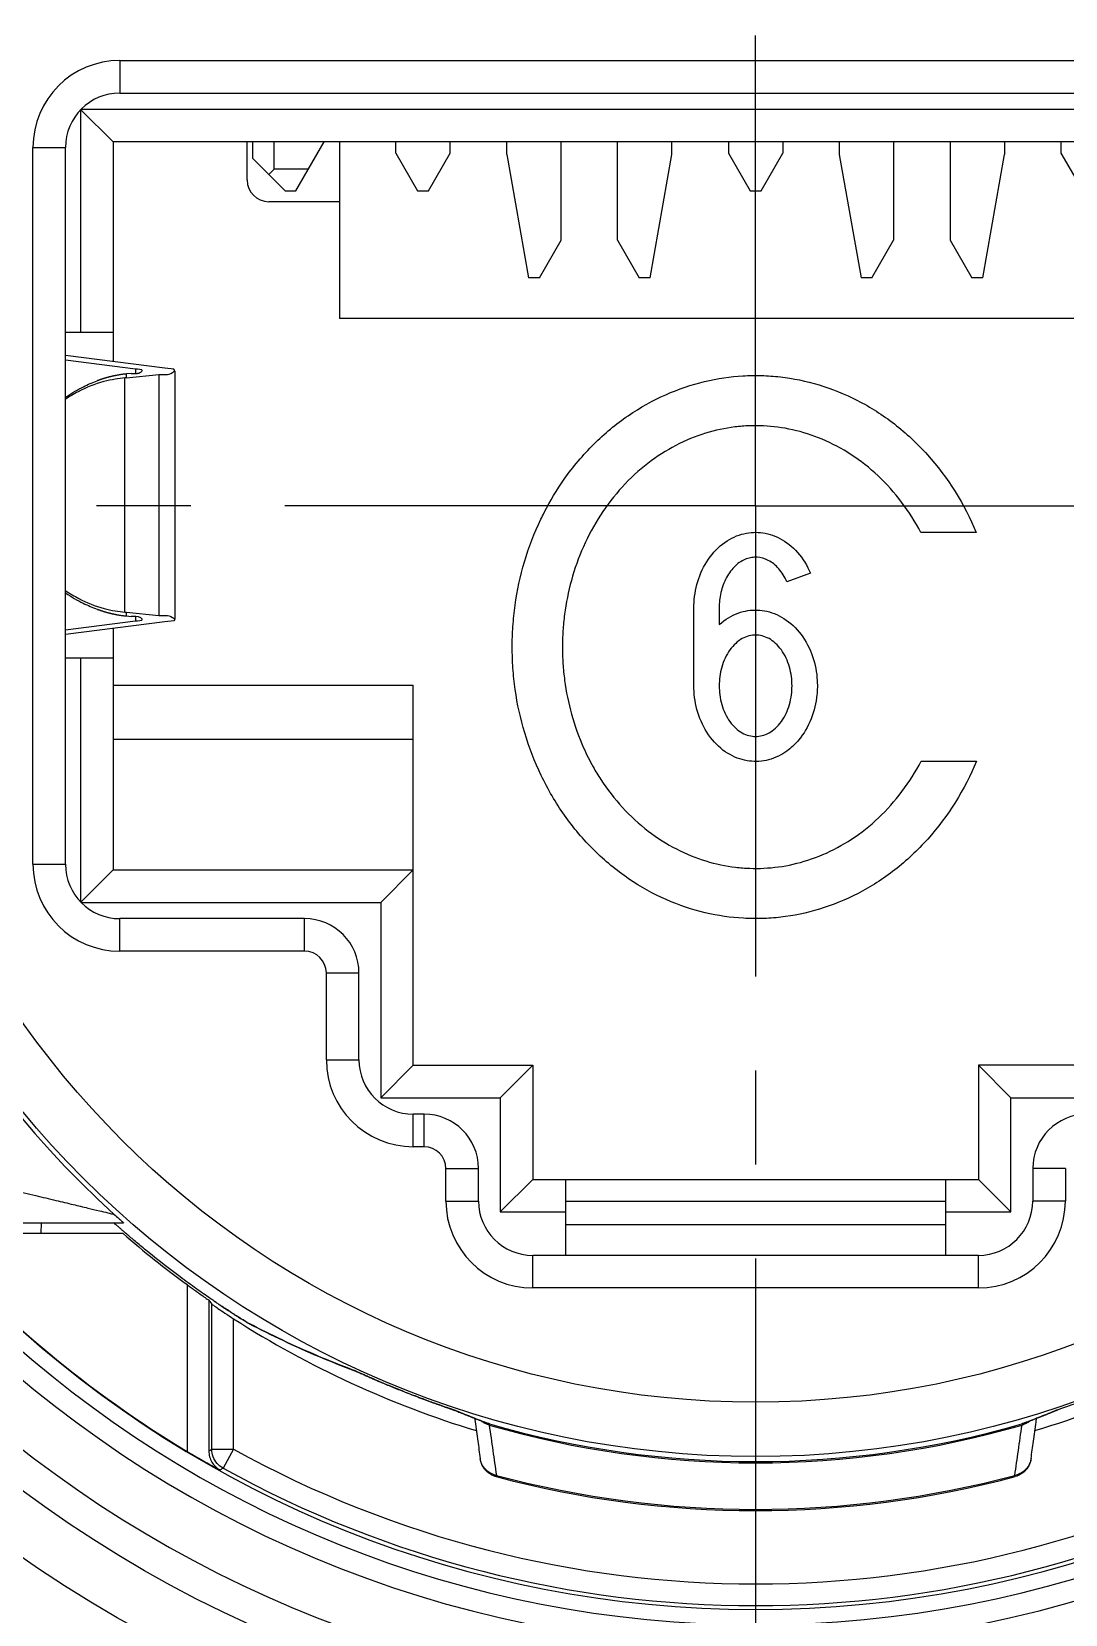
# Model space of a CAD drawing. Extents: x 0 to 420, y 0 to 297.
# Drawn here: x 80.37 to 99.39, y 203.69 to 232.83 of the extents above; entities that cross this region are included whole.
import ezdxf

# ---------------------------------------------------------------- set-up
doc = ezdxf.new("R2010")
doc.units = 0
doc.header["$LTSCALE"] = 23.1
doc.linetypes.add('CENTER', pattern=[0.6, 0.375, -0.075, 0.075, -0.075])
doc.layers.get('0').update_dxf_attribs({"linetype": 'CONTINUOUS'})
doc.layers.add('DEFAULT_1', color=7, linetype='CENTER')

msp = doc.modelspace()

# ---------------------------------------------------------------- linework, layer by layer
at = {"color": 9, "linetype": 'CONTINUOUS'}
for p, q in [((81.9949, 232.2979), (81.9949, 231.6979)), ((81.9949, 232.2979), (105.3949, 232.2979)), ((80.3949, 217.4979), (80.3949, 230.6979)), ((80.3949, 230.6979), (80.9949, 230.6979)), ((82.0861, 222.1412), (82.0861, 226.4546)), ((82.1149, 226.4575), (82.1149, 226.5259)), ((82.282, 226.6152), (82.282, 226.5344)), ((82.711, 226.5152), (82.711, 222.0806)), ((82.1149, 222.0699), (82.1149, 222.1383)), ((82.282, 222.0614), (82.282, 221.9806)), ((80.3949, 217.4979), (80.9949, 217.4979)), ((81.9949, 215.8979), (81.9949, 216.4979)), ((85.3949, 215.8979), (85.3949, 216.4979)), ((85.3949, 215.8979), (81.9949, 215.8979)), ((85.7949, 215.4979), (86.3949, 215.4979)), ((85.7949, 213.8979), (85.7949, 215.4979)), ((85.7949, 213.8979), (86.3949, 213.8979)), ((87.3949, 212.2979), (87.3949, 212.8979)), ((87.5949, 212.2979), (87.5949, 212.8979)), ((87.5949, 212.2979), (87.3949, 212.2979)), ((87.9949, 211.8979), (88.5949, 211.8979)), ((87.9949, 211.2979), (87.9949, 211.8979)), ((99.3949, 211.8979), (98.7949, 211.8979)), ((99.3949, 211.8979), (99.3949, 211.2979)), ((87.9949, 211.2979), (88.5949, 211.2979)), ((99.3949, 211.2979), (98.7949, 211.2979)), ((89.5949, 209.6979), (89.5949, 210.2979)), ((97.7949, 209.6979), (97.7949, 210.2979)), ((83.232, 209.7595), (83.232, 206.6889)), ((97.7949, 209.6979), (89.5949, 209.6979)), ((83.6319, 209.4719), (83.6319, 206.6964)), ((83.688, 206.7294), (83.688, 209.3995)), ((84.088, 206.7289), (84.088, 209.1309)), ((84.371, 209.043), (84.3454, 209.0577)), ((88.1656, 207.4429), (88.1938, 207.4324)), ((88.7983, 207.196), (88.7937, 207.1804)), ((98.5915, 207.196), (98.598, 207.1736)), ((88.7937, 207.1804), (88.7918, 207.1736)), ((83.688, 206.7294), (84.088, 206.7294)), ((84.088, 206.7294), (83.8944, 206.3794)), ((88.6259, 206.5574), (88.6259, 206.5579)), ((98.7639, 206.5579), (98.7638, 206.5574)), ((88.919, 206.225), (88.925, 206.2475)), ((98.4665, 206.2407), (98.4647, 206.2475)), ((98.4707, 206.225), (98.4665, 206.2407))]:
    msp.add_line(p, q, dxfattribs=at)
at = {"color": 7, "linetype": 'CONTINUOUS'}
for p, q in [((81.9949, 231.6979), (105.3949, 231.6979)), ((80.9949, 217.4979), (80.9949, 230.6979)), ((82.8251, 226.6306), (80.9949, 226.8661)), ((82.282, 226.6152), (80.9949, 226.7808)), ((82.1149, 226.4575), (82.0861, 226.4546)), ((82.2021, 226.5344), (82.1149, 226.5259)), ((82.1149, 226.4575), (82.711, 226.5152)), ((83.0149, 222.0165), (83.0149, 226.5793)), ((82.0861, 222.1412), (82.1149, 222.1383)), ((82.1149, 222.1383), (82.711, 222.0806)), ((82.1149, 222.0699), (82.2021, 222.0614)), ((80.9949, 221.815), (82.282, 221.9806)), ((82.8251, 221.9652), (80.9949, 221.7297)), ((85.3949, 216.4979), (81.9949, 216.4979)), ((86.3949, 213.8979), (86.3949, 215.4979)), ((87.5949, 212.8979), (87.3949, 212.8979)), ((88.5949, 211.2979), (88.5949, 211.8979)), ((98.7949, 211.8979), (98.7949, 211.2979)), ((78.2681, 210.8979), (82.0617, 210.8979)), ((82.0543, 210.6979), (78.431, 210.6979)), ((80.5491, 210.6979), (80.5508, 210.8984)), ((97.7949, 210.2979), (89.5949, 210.2979)), ((83.6319, 209.4719), (83.688, 209.3995)), ((87.2218, 207.7893), (87.274, 207.7687)), ((88.7431, 207.2132), (88.7415, 207.2138)), ((88.7708, 207.204), (88.7431, 207.2132)), ((98.6467, 207.2132), (98.6189, 207.204)), ((98.6483, 207.2138), (98.6467, 207.2132))]:
    msp.add_line(p, q, dxfattribs=at)
at = {"color": 6, "linetype": 'CONTINUOUS'}
for p, q in [((81.2699, 231.3847), (81.2699, 227.2979)), ((81.8699, 230.7979), (81.2762, 231.3916)), ((106.1089, 231.3979), (81.282, 231.3979)), ((81.8699, 230.7979), (81.8699, 226.7535)), ((105.5199, 230.7979), (81.8699, 230.7979)), ((84.3349, 230.0979), (84.3349, 230.7979)), ((84.4349, 230.7979), (84.4349, 230.4979)), ((84.8349, 230.2979), (84.8349, 230.7979)), ((85.2349, 229.8979), (85.7545, 230.7979)), ((86.0349, 230.7979), (86.0349, 227.5479)), ((87.0749, 230.5907), (87.0749, 230.7979)), ((88.0749, 230.5907), (88.0749, 230.7979)), ((89.1149, 230.5664), (89.1149, 230.7979)), ((90.1149, 228.9907), (90.1149, 230.7979)), ((91.1549, 228.9907), (91.1549, 230.7979)), ((92.1549, 230.5664), (92.1549, 230.7979)), ((93.1949, 230.7979), (93.1949, 230.5907)), ((94.1949, 230.7979), (94.1949, 230.5907)), ((95.2349, 230.7979), (95.2349, 230.5664)), ((96.2349, 230.7979), (96.2349, 228.9907)), ((97.2749, 230.7979), (97.2749, 228.9907)), ((98.2749, 230.7979), (98.2749, 230.5664)), ((99.3149, 230.7979), (99.3149, 230.5907)), ((85.0349, 229.8979), (84.4349, 230.4979)), ((87.0749, 230.5907), (87.4749, 229.8979)), ((87.6749, 229.8979), (88.0749, 230.5907)), ((89.1149, 230.5664), (89.5149, 228.2979)), ((91.7549, 228.2979), (92.1549, 230.5664)), ((93.1949, 230.5907), (93.5949, 229.8979)), ((93.7949, 229.8979), (94.1949, 230.5907)), ((95.2349, 230.5664), (95.6349, 228.2979)), ((97.8749, 228.2979), (98.2749, 230.5664)), ((99.3149, 230.5907), (99.7149, 229.8979)), ((84.8349, 230.2979), (84.7349, 230.1979)), ((85.4658, 230.2979), (84.8349, 230.2979)), ((86.0349, 229.6979), (84.7349, 229.6979)), ((85.0349, 229.8979), (85.2349, 229.8979)), ((87.4749, 229.8979), (87.6749, 229.8979)), ((93.5949, 229.8979), (93.7949, 229.8979)), ((89.7149, 228.2979), (90.1149, 228.9907)), ((91.1549, 228.9907), (91.5549, 228.2979)), ((95.8349, 228.2979), (96.2349, 228.9907)), ((97.2749, 228.9907), (97.6749, 228.2979)), ((89.7149, 228.2979), (89.5149, 228.2979)), ((91.7549, 228.2979), (91.5549, 228.2979)), ((95.8349, 228.2979), (95.6349, 228.2979)), ((97.8749, 228.2979), (97.6749, 228.2979)), ((80.9949, 227.2979), (81.8699, 227.2979)), ((101.3549, 227.5479), (86.0349, 227.5479)), ((97.7556, 223.6081), (96.7368, 223.6081)), ((94.7047, 222.8558), (94.2697, 222.6976)), ((92.5585, 220.7858), (92.5585, 222.2164)), ((93.0251, 222.2189), (93.0251, 221.9121)), ((81.8699, 221.8423), (81.8699, 217.3979)), ((80.9949, 221.2979), (81.8699, 221.2979)), ((81.2699, 221.2979), (81.2699, 216.8102)), ((81.8699, 220.7979), (87.3949, 220.7979)), ((87.3949, 213.7979), (87.3949, 220.7979)), ((87.3949, 219.7979), (81.8699, 219.7979)), ((96.7417, 219.3969), (97.7595, 219.3969)), ((81.8699, 217.3979), (81.2756, 216.8036)), ((81.8699, 217.3979), (87.3949, 217.3979)), ((86.7949, 216.7979), (87.3949, 217.3979)), ((81.2809, 216.7979), (86.7949, 216.7979)), ((86.7949, 216.7979), (86.7949, 213.1979)), ((87.3949, 213.7979), (86.7949, 213.1979)), ((87.3949, 213.7979), (89.5949, 213.7979)), ((88.9949, 213.1979), (89.5949, 213.7979)), ((89.5949, 213.7979), (89.5949, 211.6979)), ((99.9949, 213.7979), (97.7949, 213.7979)), ((98.3949, 213.1979), (97.7949, 213.7979)), ((97.7949, 213.7979), (97.7949, 211.6979)), ((86.7949, 213.1979), (88.9949, 213.1979)), ((88.9949, 213.1979), (88.9949, 211.0979)), ((98.3949, 213.1979), (100.5949, 213.1979)), ((98.3949, 211.0979), (98.3949, 213.1979)), ((89.5949, 211.6979), (88.9949, 211.0979)), ((89.5949, 211.6979), (97.7949, 211.6979)), ((90.1949, 211.6979), (90.1949, 210.2979)), ((97.1949, 210.2979), (97.1949, 211.6979)), ((97.7949, 211.6979), (98.3949, 211.0979)), ((90.1949, 211.2979), (97.1949, 211.2979)), ((88.9949, 211.0979), (90.1949, 211.0979)), ((97.1949, 211.0979), (98.3949, 211.0979)), ((90.1949, 210.8692), (97.1949, 210.8692))]:
    msp.add_line(p, q, dxfattribs=at)
at = {"color": 7, "linetype": 'CONTINUOUS'}
for radius in [23.6, 17.5043]:
    msp.add_circle((93.6949, 224.0979), radius, dxfattribs=at)
at = {"color": 9, "linetype": 'CONTINUOUS'}
for radius in [22.6, 16.5043]:
    msp.add_circle((93.6949, 224.0979), radius, dxfattribs=at)
for centre, radius, start, end in [((93.6949, 224.0979), 22, 100.63432, 79.36568), ((93.6949, 224.0979), 20.6, 98.39328, 81.60672), ((93.6949, 224.0979), 17.5916, 143.82337, 227.86281), ((81.9949, 230.6979), 1.6, 90, 180), ((81.9949, 217.4979), 1.6, 180, 270), ((85.3949, 215.4979), 0.4, 0, 90), ((87.3949, 213.8979), 1.6, 180, 270), ((87.5949, 211.8979), 0.4, 0, 90), ((89.5949, 211.2979), 1.6, 180, 270), ((97.7949, 211.2979), 1.6, 270, 360), ((93.6949, 224.0979), 17.5462, 248.35125, 248.53461), ((93.6949, 224.0979), 17.6202, 253.84325, 286.15675), ((93.6949, 224.0979), 19.8484, 241.05276, 298.94538), ((93.6949, 224.0979), 20.2483, 241.05198, 298.94802), ((93.6949, 224.0979), 18.4767, 255.03943, 284.96057)]:
    msp.add_arc(centre, radius, start, end, dxfattribs=at)
at = {"color": 7, "linetype": 'CONTINUOUS'}
for centre, radius, start, end in [((93.6949, 224.0979), 21, 98.52778, 98.5093), ((93.6949, 224.0979), 20.3182, 98.51053, 81.48947), ((81.9949, 230.6979), 1, 90, 180), ((81.9949, 217.4979), 1, 180, 270), ((85.3949, 215.4979), 1, 0, 90), ((87.3949, 213.8979), 1, 180, 270), ((87.5949, 211.8979), 1, 0, 90), ((99.7949, 211.8979), 1, 90, 180), ((89.5949, 211.2979), 1, 180, 270), ((97.7949, 211.2979), 1, 270, 360), ((93.6949, 224.0979), 20.3113, 221.27949, 238.99398), ((93.6949, 224.0979), 17.75, 229.01922, 233.88137), ((93.6949, 224.0979), 17.7849, 237.30461, 253.19923), ((93.6949, 224.0979), 17.7849, 286.80076, 302.69539), ((93.6949, 224.0979), 17.5969, 253.84325, 286.15675), ((93.6949, 224.0979), 18.5, 255.03943, 284.96057)]:
    msp.add_arc(centre, radius, start, end, dxfattribs=at)
at = {"color": 6, "linetype": 'CONTINUOUS'}
msp.add_arc((84.7349, 230.0979), 0.4, 180, 270, dxfattribs=at)
at = {"color": 7, "linetype": 'CONTINUOUS'}
for points, knots in [([(81.9091, 226.4299), (81.8392, 226.418), (81.6024, 226.3679), (81.376, 226.2777), (81.2245, 226.1978)], [0, 0, 0, 0, 0.2933694, 1, 1, 1, 1]), ([(81.6979, 226.4416), (81.6968, 226.4412), (81.6933, 226.4402), (81.6873, 226.4383), (81.6796, 226.4358), (81.6713, 226.4331), (81.6623, 226.4302), (81.6527, 226.427), (81.6423, 226.4235), (81.6311, 226.4197), (81.6191, 226.4155), (81.606, 226.4108), (81.592, 226.4057), (81.5823, 226.4021), (81.5773, 226.4002)], [0, 0, 0, 0, 0.0276373, 0.086096, 0.1491619, 0.2174267, 0.2911287, 0.3703464, 0.4563391, 0.5485287, 0.6488527, 0.7566451, 0.8737333, 1, 1, 1, 1]), ([(81.9201, 226.4976), (81.9153, 226.4966), (81.906, 226.4948), (81.8927, 226.4921), (81.8803, 226.4894), (81.8689, 226.4869), (81.8583, 226.4846), (81.8485, 226.4823), (81.8395, 226.4802), (81.8311, 226.4782), (81.8234, 226.4763), (81.8161, 226.4746), (81.8095, 226.4729), (81.8033, 226.4713), (81.7975, 226.4699), (81.7922, 226.4685), (81.7873, 226.4672), (81.7828, 226.466), (81.7773, 226.4646), (81.7712, 226.4629), (81.7647, 226.4611), (81.7591, 226.4596), (81.7539, 226.4581), (81.7486, 226.4566), (81.7425, 226.4549), (81.7355, 226.4529), (81.7289, 226.4509), (81.7231, 226.4492), (81.7181, 226.4478), (81.7129, 226.4462), (81.7072, 226.4444), (81.7021, 226.4429), (81.699, 226.4419), (81.6979, 226.4416)], [0, 0, 0, 0, 0.0646481, 0.1232946, 0.1788461, 0.2293552, 0.2769319, 0.3202363, 0.3612238, 0.3980324, 0.4332796, 0.4653613, 0.4952747, 0.5231368, 0.5490354, 0.572925, 0.5948957, 0.6154713, 0.6345363, 0.6686102, 0.6978353, 0.722987, 0.7448466, 0.7683452, 0.7956623, 0.8274186, 0.864311, 0.8849645, 0.9072544, 0.9313027, 0.9572545, 0.9851939, 1, 1, 1, 1]), ([(82.0114, 226.5133), (82.0042, 226.5122), (81.9907, 226.5101), (81.971, 226.5069), (81.9529, 226.5037), (81.936, 226.5006), (81.9253, 226.4986), (81.9201, 226.4976)], [0, 0, 0, 0, 0.2346568, 0.4447257, 0.6456881, 0.8303168, 1, 1, 1, 1]), ([(82.1149, 226.5259), (82.1052, 226.525), (82.0863, 226.523), (82.0592, 226.5198), (82.0345, 226.5166), (82.0188, 226.5144), (82.0114, 226.5133)], [0, 0, 0, 0, 0.281211, 0.5454475, 0.7838435, 1, 1, 1, 1]), ([(82.4053, 226.5847), (82.406, 226.5859), (82.4199, 226.6152), (82.3243, 226.6098), (82.282, 226.6152)], [0, 0, 0, 0, 0.0403665, 1, 1, 1, 1]), ([(82.3106, 226.5362), (82.3338, 226.5387), (82.3679, 226.5481), (82.4008, 226.577), (82.4053, 226.5847)], [0, 0, 0, 0, 0.674874, 1, 1, 1, 1]), ([(82.711, 226.5152), (82.7958, 226.5234), (82.899, 226.4919), (82.9947, 226.576), (83.0011, 226.5871)], [0, 0, 0, 0, 0.840563, 1, 1, 1, 1]), ([(83.0011, 226.5871), (83.0022, 226.5888), (83.022, 226.6306), (82.8854, 226.6229), (82.8251, 226.6306)], [0, 0, 0, 0, 0.0404059, 1, 1, 1, 1]), ([(80.9942, 226.0954), (81.0024, 226.1011), (81.1087, 226.1747), (81.2997, 226.2847), (81.4924, 226.3683), (81.5773, 226.4002)], [0, 0, 0, 0, 0.045631, 0.5875208, 1, 1, 1, 1]), ([(80.9947, 222.4968), (80.9964, 222.4955), (81.0997, 222.4228), (81.2898, 222.3119), (81.4903, 222.2283), (81.5773, 222.1956)], [0, 0, 0, 0, 0.0096587, 0.5759726, 1, 1, 1, 1]), ([(81.2375, 222.3928), (81.386, 222.315), (81.6071, 222.2238), (81.8398, 222.1765), (81.9092, 222.1651)], [0, 0, 0, 0, 0.7039514, 1, 1, 1, 1]), ([(81.5773, 222.1956), (81.5829, 222.1935), (81.5939, 222.1894), (81.6097, 222.1837), (81.6243, 222.1785), (81.6379, 222.1738), (81.6505, 222.1695), (81.6622, 222.1656), (81.6731, 222.1621), (81.6831, 222.1588), (81.6911, 222.1563), (81.6956, 222.1549), (81.6971, 222.1545)], [0, 0, 0, 0, 0.1430877, 0.2758583, 0.398166, 0.5112985, 0.6164745, 0.7132949, 0.8032904, 0.8865352, 0.9636211, 1, 1, 1, 1]), ([(81.6971, 222.1545), (81.6985, 222.154), (81.7026, 222.1528), (81.7092, 222.1507), (81.7166, 222.1485), (81.7235, 222.1464), (81.7299, 222.1445), (81.7359, 222.1428), (81.7414, 222.1412), (81.7465, 222.1398), (81.7512, 222.1384), (81.7558, 222.1371), (81.7603, 222.1359), (81.7652, 222.1345), (81.7704, 222.1331), (81.776, 222.1316), (81.7821, 222.13), (81.7886, 222.1282), (81.7957, 222.1264), (81.8034, 222.1244), (81.8117, 222.1223), (81.8206, 222.1201), (81.8302, 222.1178), (81.8406, 222.1153), (81.8518, 222.1127), (81.864, 222.1099), (81.8772, 222.107), (81.8914, 222.104), (81.9068, 222.1008), (81.9234, 222.0976), (81.9414, 222.0942), (81.9608, 222.0907), (81.9817, 222.0871), (82.0043, 222.0836), (82.0287, 222.08), (82.0553, 222.0764), (82.0843, 222.073), (82.1045, 222.0709), (82.1149, 222.0699)], [0, 0, 0, 0, 0.0103888, 0.030008, 0.0482064, 0.0650524, 0.0806631, 0.0951337, 0.1085529, 0.1209888, 0.1325187, 0.1432136, 0.1540486, 0.1657548, 0.1783763, 0.1920249, 0.2067321, 0.2225582, 0.2396972, 0.2581891, 0.2781419, 0.2996157, 0.3228722, 0.3475558, 0.3749915, 0.403785, 0.4353872, 0.4695154, 0.5059571, 0.5457687, 0.5886621, 0.6345972, 0.6841527, 0.7378598, 0.7953542, 0.8572688, 0.9265248, 1, 1, 1, 1]), ([(82.4053, 222.0111), (82.4008, 222.0188), (82.3338, 222.0777), (82.2615, 222.0557), (82.2021, 222.0614)], [0, 0, 0, 0, 0.159403, 1, 1, 1, 1]), ([(82.711, 222.0806), (82.7958, 222.0724), (82.8991, 222.1039), (82.9947, 222.0198), (83.0012, 222.0087)], [0, 0, 0, 0, 0.840597, 1, 1, 1, 1]), ([(82.282, 221.9806), (82.3243, 221.986), (82.4199, 221.9806), (82.406, 222.0099), (82.4053, 222.0111)], [0, 0, 0, 0, 0.9596334, 1, 1, 1, 1]), ([(83.0012, 222.0087), (83.0022, 222.007), (83.022, 221.9652), (82.8855, 221.9729), (82.8251, 221.9652)], [0, 0, 0, 0, 0.0403666, 1, 1, 1, 1]), ([(81.8925, 211.053), (81.9205, 211.0273), (81.9611, 210.9885), (82.0264, 210.9341), (82.0381, 210.9161), (82.0654, 210.8978), (82.0617, 210.8979)], [0, 0, 0, 0, 0.4969982, 0.7934878, 0.9516901, 1, 1, 1, 1]), ([(81.9938, 210.8001), (81.98, 210.8121), (81.954, 210.8349), (81.928, 210.8578), (81.9157, 210.8687)], [0, 0, 0, 0, 0.5253578, 1, 1, 1, 1]), ([(82.2378, 210.5904), (82.2123, 210.6119), (82.1592, 210.657), (82.1062, 210.7023), (82.0787, 210.7261)], [0, 0, 0, 0, 0.4792621, 1, 1, 1, 1]), ([(82.5259, 210.3516), (82.4582, 210.4065), (82.3619, 210.4858), (82.2665, 210.5661), (82.2378, 210.5904)], [0, 0, 0, 0, 0.6987908, 1, 1, 1, 1]), ([(83.232, 209.7595), (83.2857, 209.7203), (83.3815, 209.6498), (83.508, 209.5636), (83.5834, 209.5028), (83.6248, 209.4811), (83.6319, 209.4719)], [0, 0, 0, 0, 0.404817, 0.7251905, 0.9287696, 1, 1, 1, 1]), ([(83.7164, 209.3787), (83.746, 209.3617), (83.8123, 209.3097), (83.9382, 209.2291), (84.0343, 209.1654), (84.088, 209.1309)], [0, 0, 0, 0, 0.2241861, 0.5718078, 1, 1, 1, 1]), ([(83.7222, 209.4605), (83.7394, 209.4488), (83.7665, 209.4303), (83.7937, 209.412), (83.8037, 209.4053)], [0, 0, 0, 0, 0.633682, 1, 1, 1, 1]), ([(83.8037, 209.4053), (83.8135, 209.3987), (83.8425, 209.3793), (83.8715, 209.3599), (83.8907, 209.3472)], [0, 0, 0, 0, 0.339301, 1, 1, 1, 1]), ([(83.8907, 209.3472), (83.9091, 209.335), (83.9452, 209.3112), (83.9979, 209.2766), (84.0479, 209.2442), (84.0878, 209.2185), (84.1109, 209.2037), (84.1183, 209.199)], [0, 0, 0, 0, 0.2442409, 0.4769418, 0.6968488, 0.9026987, 1, 1, 1, 1]), ([(84.1183, 209.199), (84.1254, 209.1945), (84.1394, 209.1856), (84.1533, 209.1767), (84.1602, 209.1724)], [0, 0, 0, 0, 0.5111262, 1, 1, 1, 1]), ([(84.1602, 209.1724), (84.1667, 209.1682), (84.1852, 209.1565), (84.2145, 209.1381), (84.2465, 209.1181), (84.2743, 209.1008), (84.2914, 209.0903), (84.2992, 209.0855)], [0, 0, 0, 0, 0.1410187, 0.4015934, 0.6325304, 0.832413, 1, 1, 1, 1]), ([(84.2992, 209.0855), (84.3055, 209.0816), (84.3168, 209.0747), (84.332, 209.0655), (84.3444, 209.058), (84.3541, 209.0523), (84.36, 209.049), (84.3623, 209.0478)], [0, 0, 0, 0, 0.3027299, 0.5402048, 0.7260006, 0.8937038, 1, 1, 1, 1]), ([(84.371, 209.043), (84.5797, 208.9338), (85.0058, 208.7218), (85.65, 208.4342), (86.0866, 208.2604), (86.3017, 208.1799)], [0, 0, 0, 0, 0.333941, 0.6744646, 1, 1, 1, 1]), ([(86.3223, 208.1723), (86.3228, 208.172), (86.3261, 208.1706), (86.331, 208.1685), (86.3405, 208.1642), (86.3525, 208.1589), (86.3674, 208.1522), (86.3783, 208.1473), (86.3841, 208.1447)], [0, 0, 0, 0, 0.0253258, 0.1244064, 0.2726824, 0.4709139, 0.7169471, 1, 1, 1, 1]), ([(86.4146, 208.1311), (86.4184, 208.1294), (86.4305, 208.124), (86.4517, 208.1145), (86.4739, 208.1046), (86.488, 208.0983), (86.4929, 208.0962)], [0, 0, 0, 0, 0.1459251, 0.4624526, 0.8125395, 1, 1, 1, 1]), ([(86.4929, 208.0962), (86.498, 208.0939), (86.5139, 208.0868), (86.5415, 208.0746), (86.5764, 208.0593), (86.6137, 208.0429), (86.6533, 208.0256), (86.6953, 208.0075), (86.7395, 207.9884), (86.7858, 207.9686), (86.8342, 207.9481), (86.8845, 207.9269), (86.9366, 207.9052), (86.9904, 207.8829), (87.0457, 207.8602), (87.1025, 207.8371), (87.1605, 207.8137), (87.2004, 207.7978), (87.221, 207.7896), (87.2218, 207.7893)], [0, 0, 0, 0, 0.0211823, 0.0660756, 0.1143108, 0.1658296, 0.2205607, 0.2784159, 0.3392844, 0.4030329, 0.4695202, 0.5385911, 0.6100659, 0.6837509, 0.7594628, 0.8370057, 0.9161669, 0.9967125, 1, 1, 1, 1]), ([(100.1157, 207.7687), (100.0356, 207.7372), (99.8818, 207.6779), (99.6655, 207.5978), (99.4825, 207.5322), (99.3497, 207.4862), (99.2793, 207.4614), (99.2558, 207.4534)], [0, 0, 0, 0, 0.2820603, 0.5396253, 0.7554802, 0.9188838, 1, 1, 1, 1]), ([(87.3464, 207.7404), (87.3714, 207.7307), (87.4207, 207.7116), (87.4936, 207.6839), (87.5639, 207.6574), (87.6313, 207.6323), (87.6956, 207.6087), (87.7564, 207.5865), (87.8136, 207.5658), (87.867, 207.5468), (87.9163, 207.5293), (87.9615, 207.5134), (87.9903, 207.5033), (88.004, 207.4986)], [0, 0, 0, 0, 0.1149852, 0.2264131, 0.333772, 0.436613, 0.5344734, 0.6269719, 0.7138443, 0.7948595, 0.8695965, 0.9379578, 1, 1, 1, 1]), ([(88.004, 207.4986), (88.0163, 207.4943), (88.0393, 207.4862), (88.0717, 207.475), (88.0995, 207.4654), (88.1232, 207.4572), (88.1421, 207.4507), (88.1579, 207.4452), (88.1652, 207.4427), (88.171, 207.4406), (88.172, 207.4402)], [0, 0, 0, 0, 0.2206028, 0.4139224, 0.5799629, 0.7199627, 0.8360957, 0.9251905, 0.9855094, 1, 1, 1, 1]), ([(88.4555, 207.3247), (88.4887, 207.3115), (88.5552, 207.2853), (88.6219, 207.2594), (88.6553, 207.2466)], [0, 0, 0, 0, 0.4997159, 1, 1, 1, 1]), ([(88.5252, 207.2972), (88.5281, 207.2762), (88.547, 207.1366), (88.5806, 206.8899), (88.6114, 206.6643), (88.626, 206.5573)], [0, 0, 0, 0, 0.0850581, 0.5662598, 1, 1, 1, 1]), ([(98.735, 207.2468), (98.7684, 207.2597), (98.8351, 207.2855), (98.9017, 207.3117), (98.9349, 207.3249)], [0, 0, 0, 0, 0.5002837, 1, 1, 1, 1]), ([(98.7638, 206.5573), (98.7782, 206.6629), (98.8088, 206.8873), (98.8424, 207.1339), (98.8615, 207.2749), (98.8645, 207.2972)], [0, 0, 0, 0, 0.428422, 0.9096102, 1, 1, 1, 1]), ([(99.2177, 207.4402), (99.2179, 207.4403), (99.2207, 207.4413), (99.2249, 207.4428), (99.2339, 207.4459), (99.2449, 207.4497), (99.2539, 207.4528), (99.2591, 207.4546), (99.2598, 207.4549)], [0, 0, 0, 0, 0.0129073, 0.1570548, 0.3615905, 0.6254318, 0.9486952, 1, 1, 1, 1]), ([(99.2558, 207.4534), (99.2488, 207.4509), (99.2363, 207.4467), (99.2238, 207.4426), (99.2184, 207.4407)], [0, 0, 0, 0, 0.5668951, 1, 1, 1, 1]), ([(83.2319, 206.6889), (83.2718, 206.6649), (83.353, 206.6167), (83.4755, 206.5459), (83.5979, 206.4769), (83.7184, 206.4106), (83.798, 206.3679), (83.8377, 206.3467)], [0, 0, 0, 0, 0.2004631, 0.4070626, 0.610236, 0.8062289, 1, 1, 1, 1]), ([(83.8944, 206.3794), (83.8532, 206.4022), (83.7782, 206.4632), (83.705, 206.5872), (83.6881, 206.6823), (83.688, 206.7294)], [0, 0, 0, 0, 0.3333306, 0.6666694, 1, 1, 1, 1]), ([(88.748, 206.3203), (88.732, 206.3354), (88.6877, 206.3845), (88.6448, 206.4658), (88.6293, 206.5332), (88.6259, 206.5578)], [0, 0, 0, 0, 0.2422726, 0.7271465, 1, 1, 1, 1]), ([(88.857, 206.2472), (88.837, 206.2563), (88.7984, 206.2778), (88.7639, 206.3053), (88.748, 206.3203)], [0, 0, 0, 0, 0.4999847, 1, 1, 1, 1]), ([(98.6421, 206.3206), (98.6261, 206.3055), (98.5743, 206.264), (98.5131, 206.2363), (98.4707, 206.225)], [0, 0, 0, 0, 0.3331599, 1, 1, 1, 1]), ([(98.7638, 206.5578), (98.7605, 206.5334), (98.7451, 206.4661), (98.7023, 206.3849), (98.6581, 206.3357), (98.6421, 206.3206)], [0, 0, 0, 0, 0.2715113, 0.7568644, 1, 1, 1, 1])]:
    msp.add_open_spline(points, degree=3, knots=knots, dxfattribs=at)
for points in [[(82.0861, 226.4546), (82.0269, 226.448), (81.9679, 226.44), (81.9091, 226.4299)], [(82.2021, 226.5344), (82.2382, 226.5379), (82.2747, 226.5324), (82.3106, 226.5362)], [(81.2245, 226.1978), (81.1454, 226.1561), (81.0687, 226.11), (80.995, 226.0594)], [(80.995, 222.5374), (81.0728, 222.4845), (81.1541, 222.4365), (81.2375, 222.3928)], [(81.9092, 222.1651), (81.9679, 222.1555), (82.027, 222.1477), (82.0861, 222.1412)], [(81.9157, 210.8687), (81.9047, 210.8784), (81.8936, 210.8882), (81.8827, 210.8979)], [(82.0389, 210.7607), (82.0238, 210.7738), (82.0088, 210.787), (81.9938, 210.8001)], [(82.0787, 210.7261), (82.0654, 210.7376), (82.0521, 210.7491), (82.0389, 210.7607)], [(83.1026, 209.9024), (82.9073, 210.0481), (82.715, 210.1979), (82.5259, 210.3516)], [(83.407, 209.6803), (83.3047, 209.7532), (83.2033, 209.8273), (83.1026, 209.9024)], [(83.6557, 209.506), (83.5723, 209.5634), (83.4894, 209.6215), (83.407, 209.6803)], [(83.7222, 209.4605), (83.7, 209.4756), (83.6778, 209.4908), (83.6557, 209.506)], [(83.688, 209.3995), (83.6952, 209.3902), (83.7061, 209.3847), (83.7164, 209.3787)], [(84.3623, 209.0478), (84.3652, 209.0462), (84.3681, 209.0446), (84.371, 209.043)], [(86.3017, 208.1799), (86.3081, 208.1775), (86.3145, 208.1751), (86.3209, 208.1727)], [(86.3209, 208.1727), (86.3213, 208.1725), (86.3218, 208.1723), (86.3223, 208.1722)], [(86.3841, 208.1447), (86.3907, 208.1418), (86.3972, 208.1388), (86.4038, 208.1359)], [(86.4038, 208.1359), (86.4074, 208.1343), (86.411, 208.1327), (86.4146, 208.1311)], [(87.274, 207.7687), (87.2981, 207.7592), (87.3222, 207.7498), (87.3464, 207.7404)], [(88.172, 207.4402), (88.2003, 207.4284), (88.2286, 207.4167), (88.257, 207.405)], [(88.257, 207.405), (88.29, 207.3914), (88.323, 207.3779), (88.3561, 207.3646)], [(88.3561, 207.3646), (88.3892, 207.3512), (88.4223, 207.3379), (88.4555, 207.3247)], [(88.6553, 207.2466), (88.684, 207.2356), (88.7127, 207.2247), (88.7415, 207.2138)], [(98.6483, 207.2138), (98.6772, 207.2247), (98.7061, 207.2358), (98.735, 207.2468)], [(98.9349, 207.3249), (98.968, 207.3381), (99.0012, 207.3514), (99.0343, 207.3648)], [(99.0343, 207.3648), (99.0673, 207.3782), (99.1004, 207.3917), (99.1333, 207.4052)], [(99.1333, 207.4052), (99.1544, 207.4139), (99.1754, 207.4226), (99.1964, 207.4313)], [(99.2086, 207.4373), (99.2044, 207.4357), (99.2002, 207.4341), (99.196, 207.4324)], [(99.1964, 207.4313), (99.2026, 207.4339), (99.2088, 207.4365), (99.215, 207.439)], [(99.2184, 207.4407), (99.2151, 207.4396), (99.2119, 207.4385), (99.2086, 207.4373)], [(88.919, 206.225), (88.8978, 206.2306), (88.877, 206.2381), (88.857, 206.2472)]]:
    msp.add_open_spline(points, degree=3, dxfattribs=at)
at = {"color": 6, "linetype": 'CONTINUOUS'}
for points, knots in [([(89.8049, 223.9767), (89.913, 224.1882), (90.183, 224.6372), (90.701, 225.2524), (91.3398, 225.7813), (92.0371, 226.169), (92.7565, 226.41), (93.3498, 226.4945), (93.8016, 226.5014), (94.2645, 226.4695), (94.8616, 226.3492), (95.578, 226.062), (96.2604, 225.6282), (97.0785, 224.8682), (97.5387, 224.1282), (97.7556, 223.6081)], [0, 0, 0, 0, 0.0652763, 0.1431699, 0.2210636, 0.2989572, 0.3768509, 0.4547445, 0.4936913, 0.5326381, 0.6105318, 0.6884254, 0.7663191, 0.8442127, 1, 1, 1, 1]), ([(96.7368, 223.6081), (96.5305, 223.9988), (96.1259, 224.5353), (95.4606, 225.0574), (94.9242, 225.3414), (94.3751, 225.5152), (93.9245, 225.5734), (93.5804, 225.5749), (93.2261, 225.547), (92.7708, 225.4513), (92.2242, 225.2288), (91.5269, 224.7857), (90.9293, 224.1322), (90.5088, 223.3493), (90.2886, 222.7272), (90.1846, 222.2035), (90.1452, 221.7923), (90.1361, 221.4933), (90.1458, 221.1938), (90.1861, 220.7825), (90.2914, 220.2586), (90.4831, 219.7209), (90.6413, 219.4054), (90.7056, 219.2909)], [0, 0, 0, 0, 0.1020686, 0.1531029, 0.2041372, 0.2551716, 0.3062059, 0.331723, 0.3572402, 0.4082745, 0.4593088, 0.5103431, 0.6124117, 0.663446, 0.7144804, 0.7655147, 0.7910318, 0.816549, 0.8420661, 0.8675833, 0.9186176, 0.9696519, 1, 1, 1, 1]), ([(97.7595, 219.3969), (97.5436, 218.8765), (97.0849, 218.1356), (96.2682, 217.3736), (95.5864, 216.9381), (94.8701, 216.6491), (94.2729, 216.5274), (93.8096, 216.4946), (93.358, 216.5006), (92.765, 216.5838), (92.0455, 216.8231), (91.3478, 217.209), (90.7081, 217.7363), (90.1593, 218.3854), (89.7266, 219.1247), (89.4234, 219.916), (89.2795, 220.5854), (89.2246, 221.1111), (89.2114, 221.4935), (89.224, 221.8755), (89.278, 222.401), (89.4206, 223.0703), (89.638, 223.6408), (89.784, 223.9358), (89.8049, 223.9767)], [0, 0, 0, 0, 0.1043733, 0.15656, 0.2087467, 0.2609333, 0.31312, 0.3392133, 0.3653067, 0.4174934, 0.46968, 0.5218667, 0.5740534, 0.62624, 0.6784267, 0.7306134, 0.7828, 0.8088934, 0.8349867, 0.86108, 0.8871734, 0.93936, 0.9915467, 1, 1, 1, 1]), ([(92.5585, 222.2164), (92.5585, 222.3551), (92.5928, 222.6507), (92.7748, 223.0833), (93.0754, 223.4191), (93.3764, 223.5696), (93.6142, 223.6124), (93.7829, 223.6118), (93.9616, 223.578), (94.2009, 223.482), (94.483, 223.261), (94.6454, 222.9968), (94.7047, 222.8558)], [0, 0, 0, 0, 0.125, 0.25, 0.375, 0.5, 0.5625, 0.625, 0.6875, 0.75, 0.875, 1, 1, 1, 1]), ([(94.2697, 222.6976), (94.2312, 222.7874), (94.1301, 222.9523), (93.9302, 223.1103), (93.7561, 223.1556), (93.6263, 223.1503), (93.4883, 223.1161), (93.3164, 223.0105), (93.1466, 222.7862), (93.0444, 222.5025), (93.0251, 222.3095), (93.0251, 222.2189)], [0, 0, 0, 0, 0.125, 0.25, 0.375, 0.4375, 0.5, 0.625, 0.75, 0.875, 1, 1, 1, 1]), ([(93.0251, 221.9121), (93.1324, 222.0081), (93.3114, 222.1142), (93.5539, 222.1749), (93.7257, 222.1848), (93.9026, 222.1626), (94.145, 222.0827), (94.4371, 221.8805), (94.7003, 221.4951), (94.81, 221.1196), (94.832, 220.8647), (94.8313, 220.7252), (94.817, 220.5087), (94.7395, 220.1692), (94.5347, 219.8185), (94.3671, 219.6579), (94.3017, 219.6071)], [0, 0, 0, 0, 0.1043131, 0.1564696, 0.2086261, 0.2607827, 0.3129392, 0.4172523, 0.5215653, 0.6258784, 0.6780349, 0.7041132, 0.7301915, 0.8345045, 0.9388176, 1, 1, 1, 1]), ([(93.6949, 221.7187), (93.6159, 221.7187), (93.4454, 221.6789), (93.2071, 221.465), (93.0793, 221.189), (93.0321, 220.9543), (93.0216, 220.7858), (93.0321, 220.6173), (93.0793, 220.3826), (93.2071, 220.1066), (93.4454, 219.8927), (93.6159, 219.8529), (93.6949, 219.8529)], [0, 0, 0, 0, 0.125, 0.25, 0.375, 0.4375, 0.5, 0.5625, 0.625, 0.75, 0.875, 1, 1, 1, 1]), ([(93.6949, 219.8529), (93.7738, 219.8529), (93.9443, 219.8927), (94.1827, 220.1066), (94.3104, 220.3826), (94.3576, 220.6173), (94.3682, 220.7858), (94.3576, 220.9543), (94.3104, 221.189), (94.1827, 221.465), (93.9443, 221.6789), (93.7738, 221.7187), (93.6949, 221.7187)], [0, 0, 0, 0, 0.125, 0.25, 0.375, 0.4375, 0.5, 0.5625, 0.625, 0.75, 0.875, 1, 1, 1, 1]), ([(94.3017, 219.6071), (94.2555, 219.5713), (94.0919, 219.4637), (93.8554, 219.3928), (93.628, 219.3887), (93.3891, 219.4281), (93.0845, 219.5756), (92.7789, 219.9115), (92.5934, 220.3474), (92.5585, 220.6459), (92.5585, 220.7858)], [0, 0, 0, 0, 0.0644695, 0.2203912, 0.2983521, 0.376313, 0.5322347, 0.6881565, 0.8440782, 1, 1, 1, 1]), ([(90.7056, 219.2909), (90.7495, 219.2128), (91.0246, 218.7582), (91.5346, 218.2035), (92.2327, 217.7626), (92.7795, 217.5419), (93.2347, 217.4475), (93.5886, 217.4206), (93.9328, 217.423), (94.3838, 217.4826), (94.9328, 217.6581), (95.4689, 217.9438), (96.133, 218.468), (96.5363, 219.0057), (96.7417, 219.3969)], [0, 0, 0, 0, 0.0326746, 0.1938955, 0.2745059, 0.3551164, 0.4357268, 0.4760321, 0.5163373, 0.5969477, 0.6775582, 0.7581686, 0.8387791, 1, 1, 1, 1])]:
    msp.add_open_spline(points, degree=3, knots=knots, dxfattribs=at)
at = {"color": 9, "linetype": 'CONTINUOUS'}
for points, knots in [([(80.0241, 211.4979), (80.1647, 211.465), (80.429, 211.4027), (80.7998, 211.3146), (81.1196, 211.2382), (81.3872, 211.1742), (81.5994, 211.1233), (81.7523, 211.0868), (81.8432, 211.0646), (81.8829, 211.0555), (81.8925, 211.053)], [0, 0, 0, 0, 0.2255651, 0.4240615, 0.5953615, 0.7390841, 0.8538239, 0.9363279, 0.9845418, 1, 1, 1, 1]), ([(84.0969, 209.2127), (84.0815, 209.2225), (84.0319, 209.2545), (83.964, 209.2988), (83.9115, 209.3334), (83.8931, 209.3456)], [0, 0, 0, 0, 0.2245263, 0.7282445, 1, 1, 1, 1]), ([(84.1759, 209.1624), (84.1635, 209.1703), (84.1371, 209.187), (84.1108, 209.2038), (84.0969, 209.2127)], [0, 0, 0, 0, 0.4698863, 1, 1, 1, 1]), ([(84.2984, 209.086), (84.2859, 209.0937), (84.2559, 209.1122), (84.2151, 209.1377), (84.1868, 209.1556), (84.1759, 209.1624)], [0, 0, 0, 0, 0.3044092, 0.7322049, 1, 1, 1, 1]), ([(84.3454, 209.0577), (84.3431, 209.0589), (84.3358, 209.0633), (84.3201, 209.0727), (84.3068, 209.0809), (84.2984, 209.086)], [0, 0, 0, 0, 0.1453013, 0.4651878, 1, 1, 1, 1]), ([(86.3021, 208.181), (86.0767, 208.2654), (85.6317, 208.443), (84.988, 208.7317), (84.5721, 208.939), (84.3715, 209.044)], [0, 0, 0, 0, 0.3412491, 0.6790313, 1, 1, 1, 1]), ([(86.4131, 208.1317), (86.3883, 208.1426), (86.3583, 208.1559), (86.3284, 208.1698), (86.3231, 208.1722)], [0, 0, 0, 0, 0.8236013, 1, 1, 1, 1]), ([(86.434, 208.1224), (86.4317, 208.1235), (86.4247, 208.1265), (86.4178, 208.1296), (86.4131, 208.1317)], [0, 0, 0, 0, 0.3311999, 1, 1, 1, 1]), ([(87.2218, 207.7893), (87.1405, 207.8216), (86.9841, 207.8849), (86.7659, 207.9768), (86.6035, 208.0471), (86.5159, 208.086), (86.4906, 208.0973)], [0, 0, 0, 0, 0.3308233, 0.6377791, 0.8953401, 1, 1, 1, 1]), ([(87.6317, 207.6322), (87.5932, 207.6465), (87.5153, 207.6756), (87.4376, 207.7052), (87.3983, 207.7203)], [0, 0, 0, 0, 0.4934956, 1, 1, 1, 1]), ([(87.7434, 207.5912), (87.7415, 207.5919), (87.7381, 207.5932), (87.7347, 207.5944), (87.7332, 207.5949)], [0, 0, 0, 0, 0.5493311, 1, 1, 1, 1]), ([(87.9307, 207.5242), (87.9284, 207.525), (87.9247, 207.5264), (87.921, 207.5277), (87.9195, 207.5282)], [0, 0, 0, 0, 0.6108369, 1, 1, 1, 1]), ([(88.1052, 207.4633), (88.0918, 207.468), (88.0768, 207.4732), (88.0619, 207.4785), (88.0603, 207.479)], [0, 0, 0, 0, 0.8985828, 1, 1, 1, 1]), ([(88.1714, 207.4407), (88.1661, 207.4425), (88.1478, 207.4486), (88.1295, 207.4548), (88.1166, 207.4593)], [0, 0, 0, 0, 0.2882146, 1, 1, 1, 1]), ([(88.6314, 207.2571), (88.5838, 207.2755), (88.4874, 207.3131), (88.3914, 207.3515), (88.3428, 207.3712)], [0, 0, 0, 0, 0.4936015, 1, 1, 1, 1]), ([(88.7708, 207.204), (88.7725, 207.2034), (88.7757, 207.1991), (88.7768, 207.1925), (88.7773, 207.1875), (88.7774, 207.1855)], [0, 0, 0, 0, 0.2641328, 0.7014715, 1, 1, 1, 1]), ([(88.7983, 207.196), (88.7938, 207.1973), (88.7846, 207.2), (88.7755, 207.2026), (88.7708, 207.204)], [0, 0, 0, 0, 0.4923855, 1, 1, 1, 1]), ([(98.6189, 207.204), (98.6144, 207.2027), (98.6052, 207.2), (98.5961, 207.1973), (98.5915, 207.196)], [0, 0, 0, 0, 0.5005345, 1, 1, 1, 1]), ([(98.6189, 207.204), (98.6172, 207.2034), (98.6141, 207.1991), (98.6129, 207.1924), (98.6125, 207.1875), (98.6123, 207.1854)], [0, 0, 0, 0, 0.2638808, 0.7012876, 1, 1, 1, 1]), ([(98.7435, 207.2489), (98.7374, 207.2439), (98.7096, 207.2226), (98.6791, 207.2051), (98.6544, 207.1941)], [0, 0, 0, 0, 0.2261464, 1, 1, 1, 1]), ([(99.0468, 207.3712), (98.9983, 207.3515), (98.9022, 207.313), (98.8059, 207.2754), (98.7582, 207.257)], [0, 0, 0, 0, 0.5065308, 1, 1, 1, 1]), ([(88.7918, 207.1736), (88.7895, 207.1744), (88.7848, 207.176), (88.7801, 207.1775), (88.7777, 207.1782)], [0, 0, 0, 0, 0.4945302, 1, 1, 1, 1]), ([(88.7918, 207.1736), (88.8143, 207.0171), (88.8586, 206.7084), (88.9031, 206.3997), (88.925, 206.2475)], [0, 0, 0, 0, 0.5069317, 1, 1, 1, 1]), ([(98.4647, 206.2475), (98.4867, 206.3997), (98.5311, 206.7084), (98.5755, 207.0171), (98.598, 207.1736)], [0, 0, 0, 0, 0.4929653, 1, 1, 1, 1]), ([(98.6121, 207.1782), (98.6097, 207.1775), (98.605, 207.176), (98.6003, 207.1744), (98.598, 207.1736)], [0, 0, 0, 0, 0.498565, 1, 1, 1, 1]), ([(83.6319, 206.6964), (83.6413, 206.7019), (83.66, 206.7129), (83.6787, 206.7239), (83.688, 206.7294)], [0, 0, 0, 0, 0.5002043, 1, 1, 1, 1]), ([(83.6319, 206.6964), (83.6319, 206.6609), (83.6414, 206.5898), (83.6831, 206.4911), (83.7492, 206.4067), (83.8067, 206.3639), (83.8377, 206.3467)], [0, 0, 0, 0, 0.2504837, 0.5002388, 0.7492424, 1, 1, 1, 1]), ([(83.8377, 206.3467), (83.8472, 206.3522), (83.866, 206.3631), (83.8849, 206.374), (83.8944, 206.3794)], [0, 0, 0, 0, 0.5001999, 1, 1, 1, 1]), ([(88.7668, 206.3198), (88.7216, 206.3542), (88.6679, 206.4179), (88.6396, 206.495), (88.6336, 206.5189)], [0, 0, 0, 0, 0.6981505, 1, 1, 1, 1]), ([(98.7562, 206.5189), (98.7501, 206.495), (98.7219, 206.4179), (98.6682, 206.3542), (98.6229, 206.3198)], [0, 0, 0, 0, 0.302023, 1, 1, 1, 1])]:
    msp.add_open_spline(points, degree=3, knots=knots, dxfattribs=at)
for points in [[(83.7812, 209.4205), (83.7615, 209.4338), (83.7418, 209.4471), (83.7222, 209.4605)], [(83.8367, 209.3832), (83.8181, 209.3956), (83.7996, 209.408), (83.7812, 209.4205)], [(83.8931, 209.3456), (83.8743, 209.3581), (83.8555, 209.3706), (83.8367, 209.3832)], [(84.3715, 209.044), (84.3628, 209.0486), (84.3541, 209.0531), (84.3454, 209.0577)], [(86.3142, 208.1761), (86.3102, 208.1778), (86.3062, 208.1794), (86.3021, 208.181)], [(86.3231, 208.1722), (86.3201, 208.1735), (86.3172, 208.1748), (86.3142, 208.1761)], [(86.4906, 208.0973), (86.4718, 208.1057), (86.4529, 208.1141), (86.434, 208.1224)], [(87.3983, 207.7203), (87.3568, 207.7363), (87.3154, 207.7524), (87.274, 207.7687)], [(87.7332, 207.5949), (87.6993, 207.6073), (87.6655, 207.6197), (87.6317, 207.6322)], [(87.9195, 207.5282), (87.8607, 207.5489), (87.802, 207.5699), (87.7434, 207.5912)], [(88.0004, 207.4999), (87.9772, 207.508), (87.9539, 207.5161), (87.9307, 207.5242)], [(88.0603, 207.479), (88.0404, 207.486), (88.0204, 207.493), (88.0004, 207.4999)], [(88.1166, 207.4593), (88.1128, 207.4606), (88.109, 207.4619), (88.1052, 207.4633)], [(88.1938, 207.4324), (88.1864, 207.4354), (88.1789, 207.4382), (88.1714, 207.4407)], [(88.3428, 207.3712), (88.2931, 207.3914), (88.2434, 207.4118), (88.1938, 207.4324)], [(88.7419, 207.2149), (88.705, 207.2288), (88.6682, 207.2429), (88.6314, 207.2571)], [(88.6651, 207.2344), (88.6587, 207.2391), (88.6524, 207.2439), (88.6463, 207.2489)], [(88.7196, 207.2015), (88.7006, 207.211), (88.6824, 207.222), (88.6651, 207.2344)], [(88.7777, 207.1782), (88.7578, 207.1844), (88.7383, 207.1922), (88.7196, 207.2015)], [(88.7435, 207.2143), (88.743, 207.2145), (88.7424, 207.2147), (88.7419, 207.2149)], [(88.7708, 207.204), (88.7617, 207.2074), (88.7526, 207.2109), (88.7435, 207.2143)], [(88.7774, 207.1855), (88.7776, 207.1831), (88.7777, 207.1807), (88.7777, 207.1783)], [(98.6123, 207.1854), (98.6122, 207.183), (98.6121, 207.1806), (98.6121, 207.1782)], [(98.6463, 207.2143), (98.6372, 207.2109), (98.6281, 207.2074), (98.6189, 207.204)], [(98.6544, 207.1941), (98.6455, 207.1901), (98.6364, 207.1865), (98.6272, 207.1833)], [(98.6479, 207.2149), (98.6473, 207.2147), (98.6468, 207.2145), (98.6463, 207.2143)], [(98.7582, 207.257), (98.7215, 207.2429), (98.6847, 207.2288), (98.6479, 207.2149)], [(99.196, 207.4324), (99.1463, 207.4118), (99.0966, 207.3913), (99.0468, 207.3712)], [(98.6272, 207.1833), (98.6222, 207.1815), (98.6171, 207.1798), (98.6121, 207.1782)], [(88.6279, 206.5454), (88.6272, 206.5494), (88.6266, 206.5534), (88.6261, 206.5574)], [(88.6336, 206.5189), (88.6314, 206.5276), (88.6295, 206.5365), (88.6279, 206.5454)], [(88.8414, 206.2753), (88.8151, 206.2874), (88.7899, 206.3023), (88.7668, 206.3198)], [(98.6229, 206.3198), (98.5763, 206.2844), (98.5214, 206.2598), (98.4647, 206.2475)], [(98.7619, 206.5457), (98.7603, 206.5367), (98.7584, 206.5278), (98.7562, 206.5189)], [(98.7637, 206.5574), (98.7632, 206.5535), (98.7626, 206.5496), (98.7619, 206.5457)], [(88.925, 206.2475), (88.8964, 206.2537), (88.8683, 206.263), (88.8414, 206.2753)]]:
    msp.add_open_spline(points, degree=3, dxfattribs=at)
at = {"layer": 'DEFAULT_1', "color": 7, "linetype": 'CENTER'}
for q in [(93.6949, 256.6434), (64.6949, 224.0979), (122.6949, 224.0979), (93.6949, 191.7753)]:
    msp.add_line((93.6949, 224.0979), q, dxfattribs=at)

doc.saveas('drawing.dxf')
